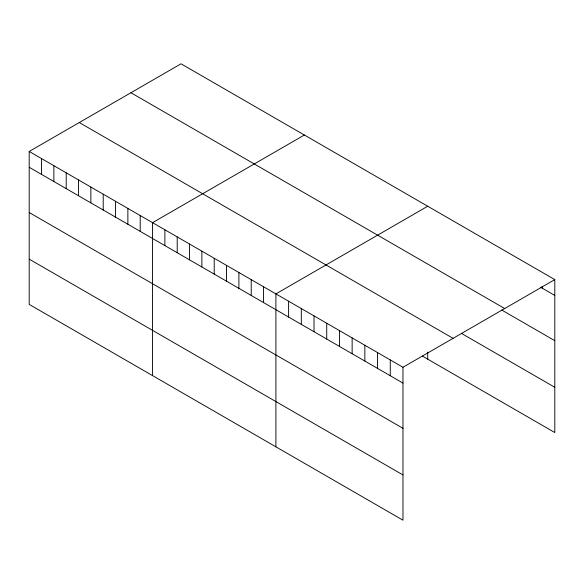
<?xml version="1.0" encoding="UTF-8"?>
<svg xmlns="http://www.w3.org/2000/svg" width="584" height="584" viewBox="0 0 584 584"><rect width="100%" height="100%" fill="white"/><g stroke="black" fill="none" stroke-linecap="round" stroke-linejoin="round"><path stroke-width="0.88" d="M29.2 151.46L402.975 367.263L402.975 520.191L29.2 304.395L29.2 151.46L181.025 63.809L554.8 279.605L554.8 432.54L422.32 356.05M304.366 135.021L152.548 222.679L152.548 375.607M427.714 206.24L275.896 293.891L275.896 446.818M402.975 367.263L554.8 279.605M540.594 287.219L554.8 295.416M130.918 92.732L504.7 308.534M501.722 310.024L554.8 340.669M461.353 333.34L554.8 387.287M79.3 122.538L453.082 338.333M29.2 167.272L402.975 383.075M29.2 212.525L402.975 428.32M29.2 259.143L402.975 474.938M542.091 286.321L542.091 288.08M427.714 352.064L427.714 359.167M390.265 359.926L390.265 375.731M377.563 352.59L377.563 368.394M364.854 345.253L364.854 361.058M352.145 337.91L352.145 353.721M339.435 330.573L339.435 346.385M326.726 323.237L326.726 339.048M314.017 315.9L314.017 331.712M301.308 308.564L301.308 324.375M288.598 301.227L288.598 317.039M263.559 286.766L263.559 302.578M251.222 279.648L251.222 295.46M238.892 272.524L238.892 288.335M226.556 265.406L226.556 281.218M214.218 258.281L214.218 274.093M201.882 251.164L201.882 266.976M189.552 244.039L189.552 259.851M177.215 236.922L177.215 252.726M164.878 229.797L164.878 245.608M140.211 215.554L140.211 231.366M127.874 208.437L127.874 224.241M115.544 201.312L115.544 217.124M103.207 194.195L103.207 209.999M90.87 187.07L90.87 202.882M78.541 179.952L78.541 195.757M66.204 172.827L66.204 188.639M53.867 165.71L53.867 181.514M41.537 158.585L41.537 174.397"/></g></svg>
